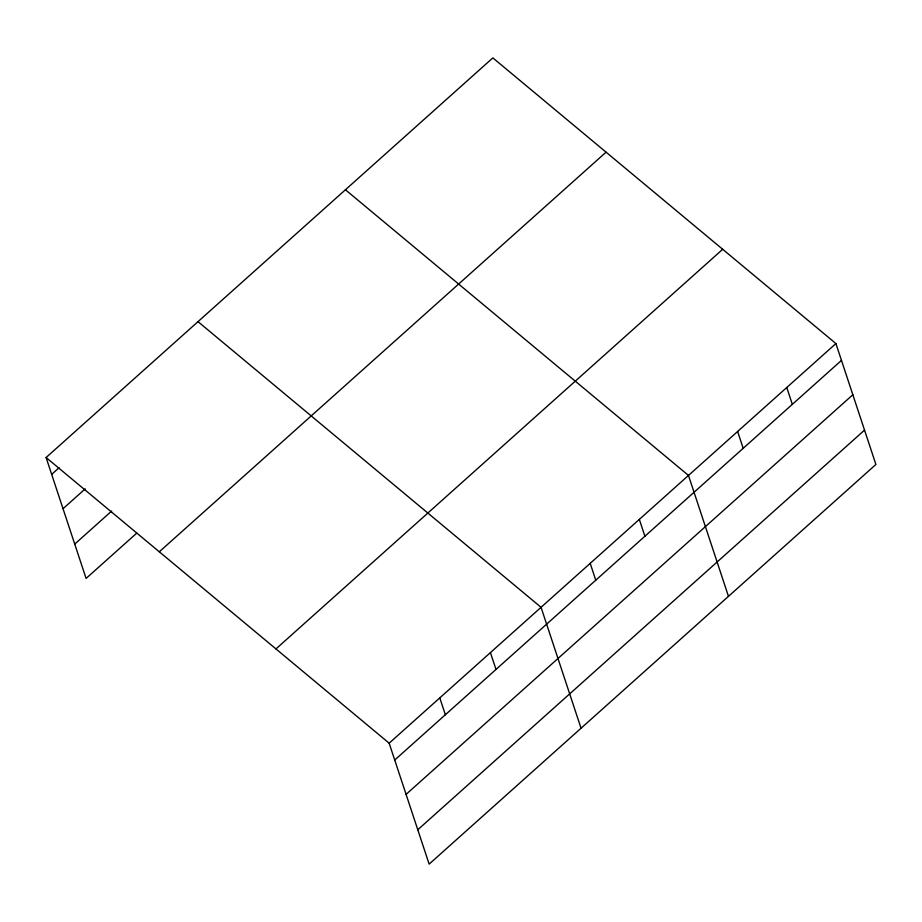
<?xml version="1.0" encoding="UTF-8"?>
<svg xmlns="http://www.w3.org/2000/svg" width="922" height="922" viewBox="0 0 922 922"><rect width="100%" height="100%" fill="white"/><g stroke="black" fill="none" stroke-linecap="round" stroke-linejoin="round"><path stroke-width="1.38" d="M46.1 457.531L492.855 57.89L835.908 343.56L875.9 464.469L429.145 864.11L389.153 743.19L46.1 457.531L86.092 578.44L136.721 533.147M51.667 474.357L59.054 467.754M63.03 508.714L85.181 488.891M74.728 544.095L111.654 511.065M159.31 551.794L606.065 152.165M275.955 648.927L722.698 249.286M389.153 743.19L835.908 343.56M394.731 760.028L841.475 360.387M406.083 794.372L852.838 394.743M417.793 829.754L864.536 430.125M345.427 189.771L688.48 475.441L728.472 596.35M198 321.651L541.053 607.321L581.044 728.23M786.766 387.517L792.332 404.355M737.623 431.473L743.19 448.311M639.338 519.397L644.904 536.235M590.195 563.354L595.762 580.192M490.423 652.603L495.99 669.441M439.794 697.896L445.361 714.734"/></g></svg>
